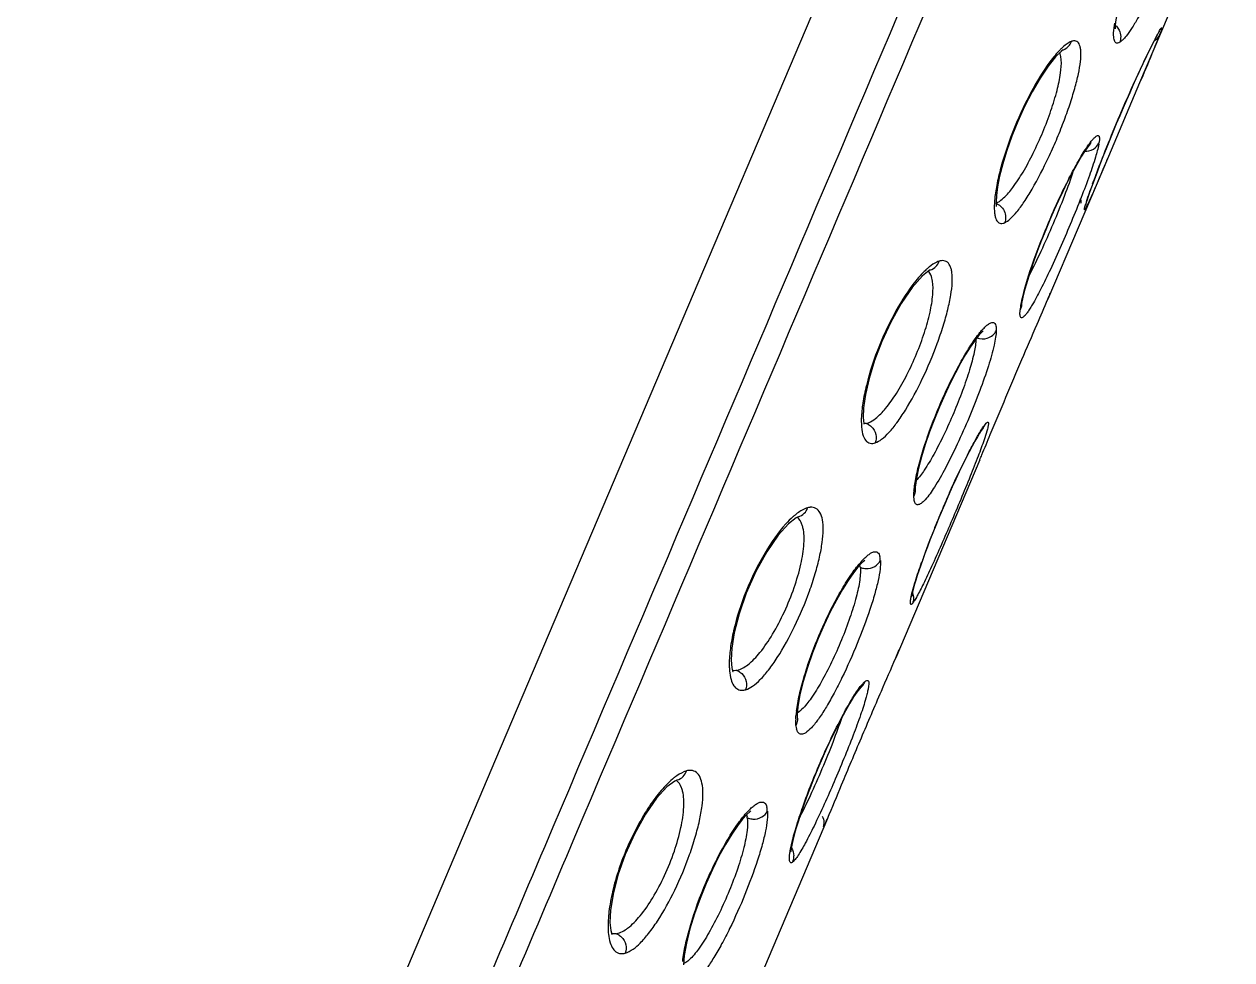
# Model space of a CAD drawing. Header units: millimetres. Extents: x 789 to 1209, y 393 to 987.
# Drawn here: x 899.84 to 917.96, y 894.77 to 908.81 of the extents above; entities that cross this region are included whole.
import ezdxf

# ---------------------------------------------------------------- set-up
doc = ezdxf.new("R2010")
doc.units = ezdxf.units.MM
doc.header["$LTSCALE"] = 0.1

msp = doc.modelspace()

# ---------------------------------------------------------------- linework, layer by layer
at = {"color": 7, "linetype": 'Continuous'}
for p, q in [((917.9607, 911.1842), (916.5771, 907.9244)), ((915.4319, 908.4226), (915.4328, 908.4229)), ((916.5773, 907.9247), (916.1092, 906.8218)), ((916.109, 906.8216), (915.201, 904.6822)), ((915.6959, 906.1265), (915.6951, 906.1211)), ((915.6951, 906.1211), (915.6953, 906.1249)), ((915.6953, 906.1249), (915.6953, 906.1246)), ((915.7813, 906.1468), (915.7737, 906.1265)), ((915.8321, 906.2981), (915.8057, 906.2212)), ((915.7653, 906.0925), (915.7639, 906.0866)), ((913.4348, 905.1191), (913.4363, 905.1196)), ((914.802, 904.5815), (914.7843, 904.5199)), ((914.802, 904.5815), (914.8, 904.5576)), ((914.8021, 904.5825), (914.802, 904.5815)), ((914.8067, 904.6152), (914.8021, 904.5825)), ((914.2012, 902.7107), (914.175, 902.6698)), ((914.2294, 902.7501), (914.2295, 902.7502)), ((914.2295, 902.7502), (914.2755, 902.8201)), ((914.1781, 902.2724), (912.9165, 899.2999)), ((914.1153, 902.1526), (914.1151, 902.1519)), ((913.2099, 901.8631), (913.2081, 901.816)), ((912.9164, 899.2999), (912.9684, 899.4263)), ((912.3878, 898.8553), (912.3892, 898.8563)), ((911.4391, 898.4406), (911.4403, 898.3958)), ((906.9116, 897.7768), (904.6543, 892.4551)), ((911.893, 896.8883), (910.5712, 893.7735)), ((911.8293, 896.7663), (911.8292, 896.7659)), ((908.6653, 895.1594), (908.6561, 895.1624))]:
    msp.add_line(p, q, dxfattribs=at)
for points in [[(914.5258, 915.7133), (911.8839, 909.4821), (906.9116, 897.7768)], [(917.2352, 911.1387), (917.2, 911.1048), (917.1392, 911.0317), (917.0628, 910.9245), (916.9774, 910.7897), (916.8892, 910.6362), (916.8024, 910.4723), (916.7189, 910.3034), (916.64, 910.1332), (916.5665, 909.964), (916.4989, 909.7977), (916.4375, 909.6356), (916.3829, 909.4799), (916.3353, 909.333), (916.2952, 909.1969), (916.2626, 909.0737), (916.2379, 908.9651), (916.2208, 908.8729), (916.2111, 908.7993), (916.2077, 908.7456), (916.2076, 908.7369)], [(916.8723, 908.6989), (916.8724, 908.6991), (916.8691, 908.694), (916.8612, 908.6808), (916.8496, 908.6604), (916.8347, 908.6333), (916.8167, 908.5994), (916.7957, 908.5589)], [(916.7957, 908.5589), (916.7716, 908.5115), (916.7446, 908.4573), (916.7145, 908.3962), (916.6815, 908.328), (916.6456, 908.2528), (916.607, 908.1708), (916.5657, 908.0821), (916.5221, 907.9869), (916.4762, 907.8856), (916.4286, 907.7787), (916.3794, 907.6669), (916.3291, 907.5509), (916.2781, 907.4315), (916.2267, 907.3096), (916.1753, 907.1862), (916.1244, 907.062), (916.0746, 906.9386), (916.0266, 906.8175), (915.981, 906.7003)], [(915.4318, 908.4226), (915.4028, 908.4023), (915.3166, 908.3185), (915.2045, 908.1784), (915.083, 907.9966), (914.9633, 907.7894), (914.8512, 907.5703), (914.7494, 907.3476), (914.6599, 907.1269), (914.5837, 906.9125), (914.522, 906.7101), (914.4753, 906.5267), (914.4438, 906.3681), (914.4266, 906.239), (914.4216, 906.1428), (914.4249, 906.0814), (914.4263, 906.0721)], [(915.851, 907.0319), (915.8509, 907.0318), (915.8402, 907.0206), (915.8184, 906.9942), (915.788, 906.9527), (915.7504, 906.8969), (915.7068, 906.8272), (915.6577, 906.7443), (915.6042, 906.6491), (915.5467, 906.5422), (915.4862, 906.4247), (915.4235, 906.2976), (915.3595, 906.1624), (915.2951, 906.0204), (915.2307, 905.8729), (915.1672, 905.721), (915.1052, 905.5664), (915.0456, 905.4106), (914.9897, 905.2564), (914.9388, 905.1066), (914.8937, 904.9636), (914.8556, 904.8306), (914.8259, 904.712), (914.8067, 904.6152)], [(915.981, 906.7003), (915.9383, 906.5883), (915.8989, 906.4831), (915.8634, 906.3859), (915.8321, 906.2981)], [(915.7813, 906.1468), (915.7765, 906.1313), (915.7696, 906.1082), (915.7653, 906.0925)], [(915.8057, 906.2212), (915.7848, 906.1576), (915.7813, 906.1468)], [(913.4348, 905.1191), (913.4194, 905.1116), (913.3168, 905.0309), (913.1643, 904.857), (912.9999, 904.6151), (912.8458, 904.3381), (912.7109, 904.0484), (912.6002, 903.7611), (912.5171, 903.4896), (912.4622, 903.2492), (912.4338, 903.0523), (912.428, 902.9073), (912.437, 902.8172), (912.4399, 902.804)], [(914.2279, 904.2059), (914.2303, 904.2072), (914.2256, 904.2032), (914.1966, 904.1755), (914.1522, 904.1247), (914.0974, 904.0526), (914.0342, 903.9604), (913.9646, 903.8497), (913.8899, 903.7216), (913.8118, 903.5776), (913.7317, 903.4191), (913.6515, 903.2487), (913.5725, 903.0686), (913.4963, 902.8817), (913.4245, 902.691), (913.3593, 902.501), (913.3033, 902.3172), (913.2583, 902.1444), (913.2262, 901.9892), (913.2099, 901.8631)], [(914.2303, 902.751), (914.2205, 902.7385), (914.2012, 902.7107)], [(914.175, 902.6698), (914.1431, 902.6168), (914.1062, 902.5524), (914.065, 902.4774), (914.0202, 902.3927), (913.9724, 902.2995), (913.9225, 902.199), (913.8711, 902.0926), (913.8187, 901.9816), (913.7661, 901.8673), (913.7138, 901.7509), (913.6622, 901.6335), (913.6118, 901.5162), (913.5631, 901.4001), (913.5164, 901.2861), (913.4721, 901.1752), (913.4305, 901.0683), (913.3915, 900.9658), (913.3554, 900.8681), (913.322, 900.7757), (913.2916, 900.6889), (913.2642, 900.6082), (913.2397, 900.5337), (913.2184, 900.4658), (913.2001, 900.405), (913.1849, 900.3515), (913.1728, 900.3055), (913.1637, 900.2675), (913.1575, 900.2381), (913.1542, 900.2185), (913.1539, 900.216)], [(913.2082, 901.8136), (913.2083, 901.8097), (913.2095, 901.7934)], [(911.4528, 901.416), (911.4237, 901.4022), (911.3086, 901.3133), (911.1529, 901.1397), (910.9829, 900.8928), (910.8179, 900.5938), (910.6745, 900.2725), (910.5651, 899.9587), (910.4938, 899.6779), (910.4563, 899.4442), (910.4472, 899.2669), (910.4578, 899.1523), (910.462, 899.1332)], [(912.4504, 900.7594), (912.4517, 900.7599), (912.4407, 900.7524), (912.4051, 900.7212), (912.3505, 900.6621), (912.2823, 900.5759), (912.2037, 900.4635), (912.1175, 900.3269), (912.0264, 900.1681), (911.9334, 899.9899), (911.8413, 899.7959), (911.7521, 899.5896), (911.6682, 899.3751), (911.5924, 899.1573), (911.5285, 898.9441), (911.4801, 898.7453), (911.4498, 898.5728), (911.4391, 898.4406)], [(910.462, 899.1332), (910.4739, 899.0979), (910.4756, 899.0944)], [(912.3921, 898.8586), (912.3728, 898.8371), (912.3354, 898.7879), (912.2857, 898.7141), (912.2268, 898.6185), (912.1613, 898.5045), (912.0919, 898.3758), (912.021, 898.2371), (911.9502, 898.0919), (911.8806, 897.943), (911.8131, 897.7928), (911.7486, 897.643), (911.6876, 897.4955), (911.6307, 897.3517), (911.5785, 897.2132), (911.5311, 897.0815), (911.4886, 896.9577), (911.4513, 896.8428), (911.4193, 896.7379), (911.3927, 896.6437), (911.3716, 896.5613), (911.3561, 896.4919), (911.3457, 896.4361), (911.3404, 896.396), (911.3398, 896.3896)], [(911.4405, 898.3937), (911.4415, 898.3849), (911.4436, 898.3737)], [(909.6333, 897.4678), (909.6007, 897.4528), (909.4832, 897.3635), (909.3286, 897.1935), (909.1618, 896.9547), (909.0003, 896.6657), (908.8586, 896.3522), (908.7486, 896.0398), (908.6756, 895.7538), (908.6375, 895.513), (908.6291, 895.3304), (908.6409, 895.2121), (908.6586, 895.1543), (908.6607, 895.1503)], [(910.7434, 897.0027), (910.7255, 896.9905), (910.6821, 896.9514), (910.6192, 896.8818), (910.5424, 896.7825), (910.4553, 896.6549), (910.3611, 896.5012), (910.2634, 896.3243), (910.1656, 896.1279), (910.0703, 895.9158), (909.9802, 895.6923), (909.8983, 895.4626), (909.8289, 895.235), (909.7764, 895.021), (909.7445, 894.8354), (909.7344, 894.6946)]]:
    msp.add_lwpolyline(points, dxfattribs=at)
for centre, radius, start, end in [((914.6024, 909.5005), 2.4293, 339.57519, 340.1771), ((916.2102, 908.6423), 0.1252, 297.14222, 300.72708), ((922.1353, 905.8262), 5.999, 152.34314, 153.11593), ((915.2209, 907.1452), 0.7562, 349.59126, 350.69741), ((926.0029, 902.717), 10.7835, 159.96787, 160.52765), ((917.9156, 905.4509), 2.246, 162.49589, 163.2057), ((918.4579, 905.2875), 2.8123, 162.30088, 162.64325), ((913.9383, 904.5207), 0.8266, 128.62648, 130.08249), ((913.2861, 904.9916), 0.1642, 39.09301, 42.67107), ((915.6845, 904.4165), 0.9061, 171.40581, 173.44628), ((915.977, 904.3733), 1.2018, 170.43453, 171.45217), ((915.3943, 903.1917), 1.5649, 141.57982, 141.85632), ((914.2205, 904.3283), 0.2417, 249.46413, 286.98562), ((914.3896, 902.7088), 0.1613, 135.28805, 136.58518), ((914.258, 901.7137), 1.071, 175.16167, 176.18788), ((927.4468, 895.65), 15.0283, 155.94044, 156.06872), ((927.4697, 895.6398), 15.0534, 156.06875, 157.01536), ((927.3991, 895.6694), 14.9768, 157.01396, 157.63496), ((926.6363, 895.982), 14.1524, 157.6302, 158.45221), ((926.2576, 896.1309), 13.7455, 158.44978, 159.10682), ((924.8974, 896.6453), 12.2913, 159.08566, 160.19378), ((912.1191, 900.6326), 0.266, 9.89751, 13.59967), ((923.4599, 897.1641), 10.763, 160.19925, 160.63671), ((912.0564, 900.6216), 0.3297, 6.68031, 9.90781), ((913.0475, 900.2251), 0.1599, 318.30562, 319.61663), ((910.4897, 899.2742), 0.166, 263.08876, 264.47302), ((912.4493, 898.3416), 1.032, 177.66706, 178.75983), ((913.0921, 898.2961), 1.6765, 173.00685, 174.91166), ((910.1393, 896.8057), 0.8861, 127.46178, 128.37391), ((910.365, 896.8554), 0.3279, 8.15743, 11.38553), ((903.8028, 900.3231), 8.7891, 336.58269, 336.99533), ((911.6166, 896.828), 0.2215, 343.82339, 346.6112), ((911.1684, 896.3213), 0.2202, 338.08476, 2.81567), ((908.6836, 895.3332), 0.1747, 260.96789, 263.97898)]:
    msp.add_arc(centre, radius, start, end, dxfattribs=at)
for points, knots in [([(899.8382, 878.0752), (900.5131, 879.6491), (901.8397, 882.7835), (903.8341, 887.4633), (905.8067, 892.1196), (908.4355, 898.3171), (911.7267, 906.0628), (914.358, 912.2611), (915.671, 915.3622)], [0, 0, 0, 0, 0.1268297, 0.2520511, 0.3767373, 0.5013279, 0.7506014, 1, 1, 1, 1]), ([(900.1869, 877.9832), (900.8558, 879.5427), (902.1733, 882.6589), (904.1612, 887.3193), (906.1323, 891.971), (908.7608, 898.1679), (912.0511, 905.9126), (914.6817, 912.1097), (915.9945, 915.2099)], [0, 0, 0, 0, 0.1258686, 0.250961, 0.3758275, 0.5006173, 0.750267, 1, 1, 1, 1]), ([(917.3366, 911.2518), (917.3506, 911.2583), (917.3876, 911.2663), (917.4114, 911.2224), (917.417, 911.1822), (917.418, 911.1164), (917.4035, 911.0114), (917.3696, 910.8597), (917.3172, 910.677), (917.2486, 910.4685), (917.1662, 910.2409), (917.0728, 910.0014), (916.9388, 909.6794), (916.7687, 909.3057), (916.5948, 908.9668), (916.4631, 908.7495), (916.4023, 908.6628), (916.373, 908.6265)], [0, 0, 0, 0, 0.0159417, 0.0317585, 0.0435847, 0.0586583, 0.0990176, 0.1527417, 0.2186446, 0.2948476, 0.3788575, 0.4680912, 0.5597702, 0.7381638, 0.8911445, 0.9519174, 1, 1, 1, 1]), ([(916.2707, 908.5307), (916.2623, 908.5263), (916.246, 908.5197), (916.2195, 908.5249), (916.2018, 908.547), (916.1916, 908.5798), (916.1864, 908.6243), (916.1866, 908.707), (916.1951, 908.7746), (916.2029, 908.8232)], [0, 0, 0, 0, 0.0794636, 0.1425921, 0.2119163, 0.3051964, 0.4293659, 0.5864451, 1, 1, 1, 1]), ([(916.2113, 908.7909), (916.2173, 908.7858), (916.2404, 908.7639), (916.259, 908.7372), (916.2696, 908.7156)], [0, 0, 0, 0, 0.2448508, 1, 1, 1, 1]), ([(916.2696, 908.7156), (916.2837, 908.6865), (916.299, 908.6245), (916.2882, 908.5619), (916.2775, 908.5345)], [0, 0, 0, 0, 0.523781, 1, 1, 1, 1]), ([(916.8217, 908.6108), (916.8301, 908.6268), (916.8455, 908.6557), (916.8668, 908.6941), (916.8819, 908.72), (916.892, 908.7357), (916.8976, 908.744), (916.9023, 908.7497), (916.9052, 908.7531), (916.9088, 908.7546), (916.9101, 908.751), (916.9094, 908.7466), (916.9081, 908.7392), (916.9055, 908.7296), (916.9033, 908.7223), (916.9021, 908.7182)], [0, 0, 0, 0, 0.2638034, 0.4774676, 0.640002, 0.7017774, 0.7504199, 0.785907, 0.8084612, 0.8197527, 0.8309023, 0.8532618, 0.8886802, 0.9375467, 1, 1, 1, 1]), ([(916.9021, 908.7182), (916.901, 908.715), (916.8964, 908.7011), (916.8916, 908.6874), (916.8877, 908.6767)], [0, 0, 0, 0, 0.2268277, 1, 1, 1, 1]), ([(914.5479, 905.8275), (914.5793, 905.8415), (914.6469, 905.8914), (914.7444, 905.9989), (914.8535, 906.1496), (915.0191, 906.4181), (915.1776, 906.73), (915.3286, 907.0684), (915.4352, 907.3329), (915.5276, 907.5912), (915.6029, 907.833), (915.6581, 908.0495), (915.6905, 908.233), (915.6992, 908.363), (915.6909, 908.4459), (915.6774, 908.5011), (915.6411, 908.5572), (915.5904, 908.5587), (915.5691, 908.5541)], [0, 0, 0, 0, 0.0332432, 0.079887, 0.1402506, 0.2128333, 0.3849544, 0.4781083, 0.5712734, 0.6607539, 0.7433754, 0.8161639, 0.876686, 0.9234873, 0.9417422, 0.9567511, 0.9789527, 1, 1, 1, 1]), ([(915.5489, 908.5475), (915.538, 908.5429), (915.4867, 908.5167), (915.4418, 908.4793), (915.4087, 908.4477)], [0, 0, 0, 0, 0.2048957, 1, 1, 1, 1]), ([(915.4328, 908.4229), (915.4612, 908.4342), (915.5117, 908.4685), (915.5429, 908.5203), (915.5526, 908.5468)], [0, 0, 0, 0, 0.5200038, 1, 1, 1, 1]), ([(916.0375, 906.8462), (916.1629, 907.1637), (916.3553, 907.6224), (916.611, 908.1838), (916.7305, 908.4321), (916.7847, 908.5389)], [0, 0, 0, 0, 0.5533957, 0.8059197, 1, 1, 1, 1]), ([(916.373, 908.6265), (916.3569, 908.6064), (916.3277, 908.573), (916.2937, 908.5438), (916.2775, 908.5345)], [0, 0, 0, 0, 0.5803366, 1, 1, 1, 1]), ([(916.8789, 908.6528), (916.8422, 908.5548), (916.7412, 908.3122), (916.6391, 908.0702), (916.5773, 907.9247)], [0, 0, 0, 0, 0.3980746, 1, 1, 1, 1]), ([(916.8024, 908.5639), (916.8113, 908.5695), (916.8431, 908.593), (916.8675, 908.6263), (916.8789, 908.6528)], [0, 0, 0, 0, 0.2683011, 1, 1, 1, 1]), ([(915.3701, 908.409), (915.362, 908.4005), (915.3277, 908.3632), (915.2953, 908.3241), (915.2712, 908.2935)], [0, 0, 0, 0, 0.2319269, 1, 1, 1, 1]), ([(915.4087, 908.4477), (915.4055, 908.4447), (915.3924, 908.4321), (915.3796, 908.4191), (915.3701, 908.409)], [0, 0, 0, 0, 0.2408201, 1, 1, 1, 1]), ([(915.4, 908.2737), (915.3992, 908.2841), (915.3953, 908.3201), (915.3869, 908.3561), (915.3761, 908.3797)], [0, 0, 0, 0, 0.2866526, 1, 1, 1, 1]), ([(915.2712, 908.2935), (915.1604, 908.1523), (914.9513, 907.8136), (914.6907, 907.2643), (914.5197, 906.7727), (914.4316, 906.4046), (914.4061, 906.2393), (914.3997, 906.1637)], [0, 0, 0, 0, 0.2318739, 0.511386, 0.7844745, 0.9020214, 1, 1, 1, 1]), ([(914.5366, 906.2001), (914.5883, 906.2476), (914.6925, 906.3731), (914.8388, 906.5999), (914.9866, 906.8788), (915.1269, 907.1871), (915.2467, 907.5012), (915.3374, 907.7969), (915.3928, 908.0514), (915.4052, 908.2075), (915.4, 908.2737)], [0, 0, 0, 0, 0.0922465, 0.2128392, 0.3545415, 0.506656, 0.6578245, 0.7960962, 0.912706, 1, 1, 1, 1]), ([(915.7782, 906.9488), (915.7925, 906.9702), (915.8191, 907.0091), (915.8579, 907.0598), (915.8913, 907.0983), (915.9191, 907.123), (915.9416, 907.138), (915.9643, 907.1351), (915.9733, 907.1117), (915.9738, 907.0953), (915.9736, 907.085)], [0, 0, 0, 0, 0.2409107, 0.4404067, 0.5981691, 0.7144004, 0.7914562, 0.8421042, 0.9029923, 1, 1, 1, 1]), ([(915.9736, 907.085), (915.9735, 907.0803), (915.9723, 907.0596), (915.9696, 907.0389), (915.9671, 907.023)], [0, 0, 0, 0, 0.2216478, 1, 1, 1, 1]), ([(914.822, 904.7163), (914.8648, 904.8932), (914.9913, 905.2869), (915.225, 905.8825), (915.4583, 906.385), (915.6472, 906.7369), (915.7358, 906.8849), (915.7782, 906.9488)], [0, 0, 0, 0, 0.2241468, 0.5082305, 0.7877161, 0.9056362, 1, 1, 1, 1]), ([(915.9646, 907.0086), (915.9523, 906.9416), (915.9078, 906.7835), (915.818, 906.5169), (915.6963, 906.1953), (915.5055, 905.7233), (915.3037, 905.2621), (915.1037, 904.8474), (915.0101, 904.6713), (914.9655, 904.5958)], [0, 0, 0, 0, 0.0780213, 0.1878741, 0.3226004, 0.4721769, 0.7715299, 0.8994795, 1, 1, 1, 1]), ([(915.7476, 906.9017), (915.7935, 906.8982), (915.8852, 906.9171), (915.9495, 906.9854), (915.9671, 907.023)], [0, 0, 0, 0, 0.5259959, 1, 1, 1, 1]), ([(916.1092, 906.8218), (916.0851, 906.7652), (916.0029, 906.5717), (915.9205, 906.3783), (915.8602, 906.2424)], [0, 0, 0, 0, 0.2927042, 1, 1, 1, 1]), ([(915.8717, 906.4109), (915.8836, 906.4433), (915.9373, 906.589), (915.9932, 906.7339), (916.0375, 906.8462)], [0, 0, 0, 0, 0.222384, 1, 1, 1, 1]), ([(915.581, 906.6053), (915.5409, 906.4803), (915.4439, 906.2143), (915.2806, 905.8114), (915.1046, 905.4139), (914.9809, 905.1592), (914.9191, 905.0433)], [0, 0, 0, 0, 0.2320123, 0.4999694, 0.767849, 1, 1, 1, 1]), ([(915.7787, 906.1425), (915.7826, 906.1545), (915.801, 906.2111), (915.8205, 906.2674), (915.8361, 906.3117)], [0, 0, 0, 0, 0.2107961, 1, 1, 1, 1]), ([(914.3997, 906.1637), (914.3952, 906.1104), (914.3922, 906.0356), (914.4028, 905.9438), (914.4182, 905.8827), (914.4472, 905.832), (914.494, 905.8154), (914.5169, 905.8179), (914.5284, 905.8208)], [0, 0, 0, 0, 0.3830357, 0.5336756, 0.6578812, 0.8389995, 0.9157258, 1, 1, 1, 1]), ([(914.422, 906.1234), (914.4311, 906.1267), (914.4732, 906.146), (914.5098, 906.1754), (914.5366, 906.2001)], [0, 0, 0, 0, 0.20929, 1, 1, 1, 1]), ([(915.8602, 906.2424), (915.853, 906.2263), (915.8294, 906.1734), (915.8053, 906.1206), (915.7874, 906.0843)], [0, 0, 0, 0, 0.3020619, 1, 1, 1, 1]), ([(914.4172, 906.1218), (914.443, 906.1121), (914.4938, 906.0812), (914.5294, 906.0332), (914.5426, 906.0058)], [0, 0, 0, 0, 0.4759384, 1, 1, 1, 1]), ([(914.5426, 906.0058), (914.5565, 905.9769), (914.5717, 905.9154), (914.5616, 905.8532), (914.5514, 905.8258)], [0, 0, 0, 0, 0.5237974, 1, 1, 1, 1]), ([(915.7874, 906.0843), (915.7833, 906.076), (915.7759, 906.0613), (915.7657, 906.0425), (915.7586, 906.0307), (915.7539, 906.0243), (915.7516, 906.022), (915.7495, 906.0204), (915.7465, 906.0227), (915.7482, 906.0304), (915.7494, 906.0424), (915.7524, 906.053), (915.754, 906.0592)], [0, 0, 0, 0, 0.243613, 0.4309083, 0.5612675, 0.6051107, 0.6350473, 0.6524797, 0.6648645, 0.7197708, 0.8308637, 1, 1, 1, 1]), ([(915.754, 906.0592), (915.7547, 906.0621), (915.7583, 906.0758), (915.7623, 906.0893), (915.7655, 906.0999)], [0, 0, 0, 0, 0.2134614, 1, 1, 1, 1]), ([(912.6074, 902.5254), (912.6423, 902.5381), (912.7179, 902.5839), (912.8264, 902.6885), (912.9444, 902.836), (913.12, 903.0999), (913.3288, 903.4948), (913.51, 903.921), (913.6291, 904.2711), (913.698, 904.5141), (913.7448, 904.7325), (913.7676, 904.9188), (913.7664, 905.0516), (913.7499, 905.1365), (913.7286, 905.1961), (913.682, 905.2541), (913.6253, 905.2612), (913.5998, 905.2585)], [0, 0, 0, 0, 0.0353675, 0.0828151, 0.1430939, 0.2149652, 0.3845359, 0.5676786, 0.6555445, 0.7366445, 0.8082242, 0.8681044, 0.9151541, 0.9340212, 0.9500452, 0.9755546, 1, 1, 1, 1]), ([(913.5669, 905.251), (913.5555, 905.2471), (913.5037, 905.2257), (913.4567, 905.1939), (913.4223, 905.1664)], [0, 0, 0, 0, 0.2146825, 1, 1, 1, 1]), ([(913.4363, 905.1196), (913.4679, 905.1294), (913.5249, 905.1645), (913.559, 905.2209), (913.5693, 905.2499)], [0, 0, 0, 0, 0.5185883, 1, 1, 1, 1]), ([(913.4061, 905.1531), (913.3941, 905.1431), (913.3424, 905.0972), (913.295, 905.0465), (913.26, 905.006)], [0, 0, 0, 0, 0.225648, 1, 1, 1, 1]), ([(913.4685, 904.9527), (913.4662, 904.9675), (913.4562, 905.0175), (913.4365, 905.0671), (913.4136, 905.0952)], [0, 0, 0, 0, 0.2916653, 1, 1, 1, 1]), ([(913.26, 905.006), (913.1431, 904.8706), (912.9251, 904.5398), (912.6616, 903.9961), (912.4979, 903.5055), (912.4214, 903.1361), (912.4032, 902.9694), (912.4008, 902.893)], [0, 0, 0, 0, 0.232243, 0.5106845, 0.7829585, 0.9007794, 1, 1, 1, 1]), ([(912.6139, 902.8918), (912.67, 902.9361), (912.7831, 903.0558), (912.9388, 903.2774), (913.092, 903.5521), (913.2333, 903.8578), (913.3497, 904.1712), (913.4325, 904.4683), (913.4773, 904.7265), (913.4791, 904.8854), (913.4685, 904.9527)], [0, 0, 0, 0, 0.0938917, 0.2143938, 0.3552168, 0.5061743, 0.65624, 0.7937129, 0.9104409, 1, 1, 1, 1]), ([(914.336, 902.6501), (914.4921, 903.0256), (914.7242, 903.5783), (915.016, 904.2542), (915.1477, 904.5564), (915.2011, 904.6824)], [0, 0, 0, 0, 0.5522698, 0.8141238, 1, 1, 1, 1]), ([(914.7919, 904.573), (914.7937, 904.5837), (914.8024, 904.6318), (914.8131, 904.6794), (914.822, 904.7163)], [0, 0, 0, 0, 0.2229923, 1, 1, 1, 1]), ([(915.2011, 904.6824), (915.2047, 904.6908), (915.217, 904.7201), (915.2293, 904.7494), (915.2378, 904.7704)], [0, 0, 0, 0, 0.2863458, 1, 1, 1, 1]), ([(914.9655, 904.5958), (914.9524, 904.5737), (914.9279, 904.5336), (914.8923, 904.4811), (914.8615, 904.4414), (914.8356, 904.4162), (914.8139, 904.4009), (914.7916, 904.405), (914.7825, 904.4285), (914.781, 904.4454), (914.7807, 904.4561)], [0, 0, 0, 0, 0.2419186, 0.4416322, 0.5981006, 0.7115643, 0.7856576, 0.8357712, 0.899459, 1, 1, 1, 1]), ([(914.7807, 904.4561), (914.7807, 904.4609), (914.7812, 904.4822), (914.7827, 904.5035), (914.7843, 904.5199)], [0, 0, 0, 0, 0.226154, 1, 1, 1, 1]), ([(914.1683, 904.1642), (914.1847, 904.1848), (914.2157, 904.222), (914.2617, 904.2697), (914.3027, 904.3046), (914.3382, 904.3265), (914.3699, 904.3362), (914.4105, 904.3231), (914.4186, 904.2882), (914.4216, 904.2671)], [0, 0, 0, 0, 0.2203593, 0.4047031, 0.5535269, 0.6681691, 0.7529182, 0.8213497, 1, 1, 1, 1]), ([(913.2069, 901.9295), (913.2203, 902.0106), (913.2596, 902.1887), (913.3755, 902.585), (913.5739, 903.1072), (913.8142, 903.6076), (914.0174, 903.9535), (914.1157, 904.0972), (914.1636, 904.1582)], [0, 0, 0, 0, 0.1010087, 0.2238096, 0.5071566, 0.7864408, 0.9046751, 1, 1, 1, 1]), ([(914.4244, 904.208), (914.4239, 904.176), (914.4158, 904.1031), (914.3812, 903.9271), (914.3037, 903.6587), (914.1767, 903.2973), (914.0202, 902.9046), (913.848, 902.5162), (913.6756, 902.1662), (913.5177, 901.8864), (913.4113, 901.7303), (913.359, 901.6729)], [0, 0, 0, 0, 0.0346229, 0.0791518, 0.1942549, 0.336643, 0.4938331, 0.6518563, 0.7966616, 0.9158921, 1, 1, 1, 1]), ([(914.2911, 904.0971), (914.3209, 904.1062), (914.3746, 904.1352), (914.4121, 904.183), (914.4244, 904.208)], [0, 0, 0, 0, 0.5282588, 1, 1, 1, 1]), ([(914.4216, 904.2671), (914.4224, 904.263), (914.4254, 904.2434), (914.4253, 904.2236), (914.4244, 904.208)], [0, 0, 0, 0, 0.2108323, 1, 1, 1, 1]), ([(914.1205, 904.0844), (914.1193, 904.0179), (914.0928, 903.8615), (914.0232, 903.6033), (913.9184, 903.2993), (913.7888, 902.9736), (913.6453, 902.6538), (913.4994, 902.3666), (913.3625, 902.1362), (913.2686, 902.0075), (913.2216, 901.9603)], [0, 0, 0, 0, 0.0856512, 0.202926, 0.3447504, 0.4996068, 0.6544279, 0.7962807, 0.9142123, 1, 1, 1, 1]), ([(912.4008, 902.893), (912.399, 902.8368), (912.4018, 902.7383), (912.4289, 902.6125), (912.4804, 902.5385), (912.5344, 902.5167), (912.5618, 902.5162), (912.5755, 902.5179)], [0, 0, 0, 0, 0.3632568, 0.6331516, 0.8261982, 0.9109178, 1, 1, 1, 1]), ([(912.4775, 902.8176), (912.4883, 902.8203), (912.5377, 902.8371), (912.5818, 902.8665), (912.6139, 902.8918)], [0, 0, 0, 0, 0.2148173, 1, 1, 1, 1]), ([(912.4775, 902.8176), (912.4838, 902.8152), (912.5101, 902.8035), (912.534, 902.7866), (912.5499, 902.7716)], [0, 0, 0, 0, 0.2369753, 1, 1, 1, 1]), ([(912.5499, 902.7716), (912.5831, 902.7402), (912.6297, 902.658), (912.6243, 902.5644), (912.6101, 902.5241)], [0, 0, 0, 0, 0.5165778, 1, 1, 1, 1]), ([(913.7242, 901.7768), (913.8091, 901.967), (913.9324, 902.2302), (914.0962, 902.5419), (914.168, 902.6666), (914.2011, 902.7186)], [0, 0, 0, 0, 0.5915585, 0.825038, 1, 1, 1, 1]), ([(914.2011, 902.7186), (914.2141, 902.739), (914.2366, 902.773), (914.2615, 902.8055), (914.273, 902.8174)], [0, 0, 0, 0, 0.5946557, 1, 1, 1, 1]), ([(914.2935, 902.7334), (914.2905, 902.7221), (914.2753, 902.6677), (914.2576, 902.614), (914.2431, 902.5716)], [0, 0, 0, 0, 0.206823, 1, 1, 1, 1]), ([(914.2755, 902.8201), (914.2793, 902.8241), (914.2859, 902.83), (914.2956, 902.837), (914.3054, 902.835), (914.3084, 902.8243), (914.3086, 902.8103), (914.3062, 902.7897), (914.301, 902.7635), (914.2963, 902.7441), (914.2935, 902.7334)], [0, 0, 0, 0, 0.1213132, 0.1985179, 0.247891, 0.3115853, 0.415033, 0.5637695, 0.7588031, 1, 1, 1, 1]), ([(914.2431, 902.5716), (914.215, 902.4897), (914.147, 902.3071), (913.9828, 901.8925), (913.7512, 901.339), (913.5166, 900.8007), (913.3447, 900.4328), (913.2701, 900.285), (913.236, 900.2238)], [0, 0, 0, 0, 0.1015527, 0.2286265, 0.5234227, 0.8057902, 0.9177676, 1, 1, 1, 1]), ([(914.1773, 902.2704), (914.1882, 902.296), (914.2415, 902.4225), (914.294, 902.5492), (914.336, 902.6501)], [0, 0, 0, 0, 0.2030479, 1, 1, 1, 1]), ([(913.1875, 901.7238), (913.1874, 901.7285), (913.1874, 901.7489), (913.1883, 901.7693), (913.1893, 901.7849)], [0, 0, 0, 0, 0.2326906, 1, 1, 1, 1]), ([(913.2082, 901.8136), (913.2083, 901.8055), (913.2069, 901.7745), (913.1977, 901.7441), (913.1875, 901.7238)], [0, 0, 0, 0, 0.2626028, 1, 1, 1, 1]), ([(913.1908, 901.804), (913.1916, 901.8137), (913.1957, 901.8557), (913.2016, 901.8974), (913.2069, 901.9295)], [0, 0, 0, 0, 0.229868, 1, 1, 1, 1]), ([(913.185, 901.7271), (913.1851, 901.7214), (913.1858, 901.701), (913.1878, 901.6806), (913.1905, 901.6661)], [0, 0, 0, 0, 0.2773236, 1, 1, 1, 1]), ([(913.359, 901.6729), (913.3404, 901.6526), (913.3137, 901.6258), (913.2746, 901.6027), (913.2509, 901.5958), (913.2293, 901.599), (913.2121, 901.6128), (913.1999, 901.635), (913.195, 901.6528), (913.193, 901.6628)], [0, 0, 0, 0, 0.3584328, 0.4872505, 0.5887765, 0.6742201, 0.7611784, 0.8664269, 1, 1, 1, 1]), ([(910.6632, 898.8217), (910.7002, 898.8336), (910.7804, 898.8772), (910.8955, 898.9801), (911.019, 899.1259), (911.2004, 899.3872), (911.4131, 899.7805), (911.5938, 900.2068), (911.7091, 900.5576), (911.7739, 900.8015), (911.8154, 901.0209), (911.8324, 901.2089), (911.8235, 901.3604), (911.7912, 901.4749), (911.7248, 901.5505), (911.6644, 901.5608), (911.6364, 901.5594)], [0, 0, 0, 0, 0.0367094, 0.0847176, 0.1449995, 0.2164715, 0.3844862, 0.5656571, 0.6525066, 0.7326455, 0.8034785, 0.8629873, 0.9102429, 0.9460606, 0.9735331, 1, 1, 1, 1]), ([(911.4065, 901.4436), (911.3952, 901.4344), (911.3469, 901.393), (911.3022, 901.3477), (911.2693, 901.3115)], [0, 0, 0, 0, 0.2297928, 1, 1, 1, 1]), ([(911.5936, 901.5516), (911.579, 901.5471), (911.5113, 901.5212), (911.4505, 901.4797), (911.4065, 901.4436)], [0, 0, 0, 0, 0.2125328, 1, 1, 1, 1]), ([(911.4561, 901.4168), (911.4891, 901.4259), (911.5491, 901.4613), (911.5845, 901.52), (911.5949, 901.5501)], [0, 0, 0, 0, 0.5174627, 1, 1, 1, 1]), ([(911.6364, 901.5594), (911.6329, 901.5592), (911.6185, 901.5576), (911.6043, 901.5546), (911.5936, 901.5516)], [0, 0, 0, 0, 0.2391601, 1, 1, 1, 1]), ([(911.2693, 901.3115), (911.149, 901.1795), (910.9259, 900.8537), (910.6609, 900.3136), (910.5021, 899.8237), (910.4326, 899.4538), (910.4189, 899.2864), (910.4188, 899.2096)], [0, 0, 0, 0, 0.2325324, 0.5102489, 0.781956, 0.8999573, 1, 1, 1, 1]), ([(910.5338, 899.1129), (910.5936, 899.1257), (910.7242, 899.2062), (910.9009, 899.3944), (911.0827, 899.6641), (911.2528, 899.9911), (911.3963, 900.3437), (911.4962, 900.6875), (911.5465, 900.9886), (911.5428, 901.174), (911.5254, 901.2507)], [0, 0, 0, 0, 0.0744535, 0.1797469, 0.3145514, 0.4688932, 0.6284753, 0.777623, 0.9041693, 1, 1, 1, 1]), ([(911.5254, 901.2507), (911.5214, 901.2682), (911.5049, 901.327), (911.4722, 901.3839), (911.4383, 901.411)], [0, 0, 0, 0, 0.2928201, 1, 1, 1, 1]), ([(912.3864, 900.7286), (912.4044, 900.7494), (912.4388, 900.7869), (912.4902, 900.8344), (912.5366, 900.8686), (912.5777, 900.8894), (912.6149, 900.8967), (912.6612, 900.8802), (912.6747, 900.842), (912.6798, 900.8178)], [0, 0, 0, 0, 0.209689, 0.386565, 0.5315269, 0.6463131, 0.7355015, 0.8116406, 1, 1, 1, 1]), ([(911.4281, 898.5002), (911.4381, 898.5823), (911.4716, 898.7624), (911.5794, 899.1623), (911.7746, 899.6872), (912.0196, 900.1868), (912.2314, 900.5288), (912.3353, 900.6696), (912.3864, 900.7286)], [0, 0, 0, 0, 0.1013465, 0.2241519, 0.5072503, 0.78619, 0.9043639, 1, 1, 1, 1]), ([(912.6871, 900.7605), (912.6901, 900.7178), (912.6828, 900.6173), (912.6524, 900.4499), (912.6005, 900.2481), (912.5013, 899.9303), (912.3426, 899.5092), (912.1574, 899.0927), (911.9978, 898.7792), (911.8847, 898.577), (911.7783, 898.4091), (911.6821, 898.2815), (911.6068, 898.2034), (911.5519, 898.1673), (911.5182, 898.1546), (911.4872, 898.1544), (911.4608, 898.1684), (911.4412, 898.1948), (911.433, 898.2166), (911.4295, 898.2289)], [0, 0, 0, 0, 0.0422687, 0.0988583, 0.1681267, 0.2479906, 0.4277603, 0.6123878, 0.6980335, 0.775244, 0.8412565, 0.894217, 0.9331561, 0.947493, 0.9588899, 0.9682721, 0.9771799, 0.987348, 1, 1, 1, 1]), ([(912.4682, 900.6396), (912.5137, 900.6372), (912.6039, 900.6574), (912.6685, 900.7236), (912.6871, 900.7605)], [0, 0, 0, 0, 0.5243091, 1, 1, 1, 1]), ([(912.6846, 900.7641), (912.6843, 900.7694), (912.6831, 900.7886), (912.6804, 900.8078), (912.6773, 900.8214)], [0, 0, 0, 0, 0.2736065, 1, 1, 1, 1]), ([(913.1884, 900.3716), (913.196, 900.3978), (913.2324, 900.519), (913.2727, 900.6389), (913.3057, 900.7326)], [0, 0, 0, 0, 0.215283, 1, 1, 1, 1]), ([(912.3839, 900.66), (912.3872, 900.6318), (912.3879, 900.5683), (912.3728, 900.4179), (912.323, 900.1923), (912.2293, 899.8915), (912.105, 899.5659), (911.9618, 899.2429), (911.8107, 898.9501), (911.6639, 898.7119), (911.5607, 898.5788), (911.5088, 898.5291)], [0, 0, 0, 0, 0.0363342, 0.0811677, 0.1938106, 0.3320365, 0.4853816, 0.64077, 0.7853692, 0.907787, 1, 1, 1, 1]), ([(912.3839, 900.6599), (912.3901, 900.6571), (912.4171, 900.6465), (912.4461, 900.6408), (912.4682, 900.6396)], [0, 0, 0, 0, 0.2373137, 1, 1, 1, 1]), ([(913.1665, 900.1153), (913.164, 900.1127), (913.1594, 900.1082), (913.1527, 900.1034), (913.1464, 900.1016), (913.1384, 900.1059), (913.1359, 900.1227), (913.1366, 900.1484), (913.1425, 900.1876), (913.1582, 900.2635), (913.1753, 900.3261), (913.1884, 900.3716)], [0, 0, 0, 0, 0.0363641, 0.0629117, 0.0816108, 0.0974882, 0.1455542, 0.2321243, 0.3607601, 0.5321423, 1, 1, 1, 1]), ([(913.169, 900.2769), (913.1789, 900.25), (913.1883, 900.1944), (913.1765, 900.1395), (913.1665, 900.1153)], [0, 0, 0, 0, 0.523156, 1, 1, 1, 1]), ([(913.236, 900.2238), (913.224, 900.2023), (913.203, 900.1663), (913.1798, 900.1314), (913.1689, 900.1181)], [0, 0, 0, 0, 0.5890527, 1, 1, 1, 1]), ([(911.8929, 896.8882), (911.9647, 897.0569), (912.1317, 897.4623), (912.3999, 898.1011), (912.672, 898.7352), (912.8459, 899.1338), (912.9164, 899.2999)], [0, 0, 0, 0, 0.2098434, 0.5020461, 0.7933491, 1, 1, 1, 1]), ([(910.4188, 899.2096), (910.4188, 899.2004), (910.4191, 899.1656), (910.4208, 899.1307), (910.4231, 899.1051)], [0, 0, 0, 0, 0.2624698, 1, 1, 1, 1]), ([(910.4231, 899.1051), (910.4271, 899.0615), (910.4394, 898.9844), (910.4786, 898.886), (910.542, 898.8223), (910.5965, 898.8125), (910.6218, 898.8139)], [0, 0, 0, 0, 0.3372266, 0.5987435, 0.8049264, 1, 1, 1, 1]), ([(910.5336, 899.1128), (910.5285, 899.1117), (910.5087, 899.1082), (910.4885, 899.1075), (910.4737, 899.109)], [0, 0, 0, 0, 0.2621585, 1, 1, 1, 1]), ([(910.5338, 899.1129), (910.5401, 899.1104), (910.566, 899.0986), (910.5895, 899.0818), (910.6052, 899.0668)], [0, 0, 0, 0, 0.2367875, 1, 1, 1, 1]), ([(910.6052, 899.0668), (910.6379, 899.0354), (910.6836, 898.9536), (910.679, 898.8607), (910.6651, 898.8205)], [0, 0, 0, 0, 0.5158845, 1, 1, 1, 1]), ([(912.3739, 898.8544), (912.3888, 898.8744), (912.415, 898.9073), (912.4447, 898.9377), (912.4586, 898.9478)], [0, 0, 0, 0, 0.5925425, 1, 1, 1, 1]), ([(912.3892, 898.8563), (912.3974, 898.8625), (912.4264, 898.8879), (912.4481, 898.9215), (912.4586, 898.9477)], [0, 0, 0, 0, 0.2647214, 1, 1, 1, 1]), ([(912.4586, 898.9477), (912.4655, 898.9533), (912.4767, 898.9622), (912.4994, 898.9649), (912.5113, 898.9454), (912.513, 898.918), (912.5107, 898.8785), (912.5021, 898.8272), (912.488, 898.7641), (912.4757, 898.7184), (912.4687, 898.6937)], [0, 0, 0, 0, 0.082942, 0.1347363, 0.18738, 0.271203, 0.393967, 0.5567004, 0.7589889, 1, 1, 1, 1]), ([(910.6218, 898.8139), (910.6322, 898.8147), (910.6461, 898.817), (910.6597, 898.8206), (910.6632, 898.8217)], [0, 0, 0, 0, 0.7386379, 1, 1, 1, 1]), ([(911.3536, 896.5029), (911.373, 896.5874), (911.4255, 896.7754), (911.5657, 897.2003), (911.7888, 897.7611), (912.0412, 898.2966), (912.241, 898.6551), (912.3313, 898.7971), (912.3739, 898.8544)], [0, 0, 0, 0, 0.1010702, 0.2273662, 0.5215328, 0.8041895, 0.9167863, 1, 1, 1, 1]), ([(912.4687, 898.6937), (912.4452, 898.6106), (912.3843, 898.4252), (912.2292, 898.0053), (911.9996, 897.447), (911.7578, 896.9074), (911.5733, 896.5424), (911.4907, 896.3974), (911.4518, 896.3386)], [0, 0, 0, 0, 0.1009039, 0.2276303, 0.5225611, 0.8054503, 0.9175949, 1, 1, 1, 1]), ([(911.5088, 898.5291), (911.5028, 898.5234), (911.4811, 898.5034), (911.4575, 898.4853), (911.4392, 898.4745)], [0, 0, 0, 0, 0.2801569, 1, 1, 1, 1]), ([(911.4196, 898.288), (911.4191, 898.2939), (911.4174, 898.3191), (911.4172, 898.3445), (911.4176, 898.3639)], [0, 0, 0, 0, 0.2310779, 1, 1, 1, 1]), ([(911.4182, 898.3836), (911.4184, 898.3885), (911.4194, 898.4089), (911.4209, 898.4293), (911.4222, 898.4447)], [0, 0, 0, 0, 0.2401173, 1, 1, 1, 1]), ([(911.4405, 898.3937), (911.4414, 898.3842), (911.4421, 898.3479), (911.4317, 898.3117), (911.4196, 898.288)], [0, 0, 0, 0, 0.2640214, 1, 1, 1, 1]), ([(911.4656, 896.8858), (911.5257, 897.0001), (911.6459, 897.2497), (911.8174, 897.6379), (911.9768, 898.0307), (912.0718, 898.2902), (912.1119, 898.4125)], [0, 0, 0, 0, 0.233523, 0.5005909, 0.7673172, 1, 1, 1, 1]), ([(911.417, 898.2918), (911.4175, 898.2864), (911.4197, 898.2665), (911.4232, 898.2467), (911.4269, 898.2326)], [0, 0, 0, 0, 0.2729006, 1, 1, 1, 1]), ([(908.8569, 894.8714), (908.9429, 894.8981), (909.0689, 894.9998), (909.2182, 895.1729), (909.4018, 895.434), (909.6153, 895.8266), (909.7958, 896.2532), (909.9098, 896.6045), (909.9731, 896.8488), (910.0129, 897.0688), (910.0278, 897.2575), (910.0167, 897.41), (909.9818, 897.5255), (909.9131, 897.6016), (909.8514, 897.613), (909.8225, 897.6122)], [0, 0, 0, 0, 0.0846754, 0.1449416, 0.2162794, 0.3838189, 0.5644329, 0.6510167, 0.7309173, 0.8015908, 0.8610665, 0.9084764, 0.9447074, 0.9728582, 1, 1, 1, 1]), ([(909.8225, 897.6122), (909.8188, 897.6119), (909.8033, 897.6105), (909.7879, 897.6075), (909.7765, 897.6044)], [0, 0, 0, 0, 0.2392066, 1, 1, 1, 1]), ([(909.5892, 897.5004), (909.5281, 897.452), (909.4044, 897.3279), (909.2311, 897.101), (909.0609, 896.8214), (908.8524, 896.4028), (908.6988, 895.9657), (908.6151, 895.5456), (908.5993, 895.3546), (908.6, 895.2674)], [0, 0, 0, 0, 0.0936202, 0.209203, 0.3424472, 0.486087, 0.7706665, 0.8953045, 1, 1, 1, 1]), ([(909.7765, 897.6044), (909.7626, 897.6003), (909.6995, 897.5774), (909.642, 897.541), (909.6004, 897.509)], [0, 0, 0, 0, 0.2163186, 1, 1, 1, 1]), ([(909.7189, 897.2992), (909.7144, 897.3175), (909.6961, 897.3789), (909.6598, 897.4377), (909.6231, 897.4649)], [0, 0, 0, 0, 0.2920177, 1, 1, 1, 1]), ([(909.6366, 897.4686), (909.6701, 897.4773), (909.7312, 897.5128), (909.767, 897.5724), (909.7775, 897.6029)], [0, 0, 0, 0, 0.5170457, 1, 1, 1, 1]), ([(908.7281, 895.1629), (908.7887, 895.1752), (908.9215, 895.2541), (909.101, 895.4415), (909.2846, 895.7105), (909.4554, 896.0373), (909.5984, 896.3901), (909.6964, 896.7346), (909.744, 897.0366), (909.7376, 897.2224), (909.7189, 897.2992)], [0, 0, 0, 0, 0.0752434, 0.1807012, 0.315346, 0.4694076, 0.628668, 0.7774935, 0.9038678, 1, 1, 1, 1]), ([(910.6786, 896.9764), (910.6971, 896.9971), (910.7324, 897.0344), (910.7853, 897.0813), (910.8332, 897.1149), (910.8759, 897.135), (910.9147, 897.1414), (910.9627, 897.1237), (910.9779, 897.0847), (910.9838, 897.0597)], [0, 0, 0, 0, 0.2063223, 0.38083, 0.524537, 0.6393279, 0.7299137, 0.8084877, 1, 1, 1, 1]), ([(910.9899, 897.0065), (910.9895, 897.0117), (910.9878, 897.0308), (910.9847, 897.0499), (910.9813, 897.0634)], [0, 0, 0, 0, 0.2723342, 1, 1, 1, 1]), ([(909.7202, 894.7471), (909.7291, 894.8295), (909.7608, 895.0105), (909.8659, 895.4117), (910.0599, 895.9378), (910.3063, 896.4374), (910.5209, 896.7782), (910.6266, 896.918), (910.6786, 896.9764)], [0, 0, 0, 0, 0.101505, 0.2243562, 0.507349, 0.7861159, 0.9042586, 1, 1, 1, 1]), ([(910.9925, 897.0028), (910.9965, 896.96), (910.9913, 896.8588), (910.963, 896.6903), (910.9129, 896.4874), (910.8155, 896.1682), (910.6577, 895.7457), (910.4718, 895.3286), (910.3106, 895.0152), (910.1958, 894.8135), (910.0875, 894.6464), (909.9892, 894.5198), (909.9118, 894.4429), (909.8551, 894.4079), (909.8201, 894.396), (909.7878, 894.3969), (909.7604, 894.4122), (909.7398, 894.4399), (909.731, 894.4627), (909.7272, 894.4755)], [0, 0, 0, 0, 0.0423393, 0.0988552, 0.1679717, 0.2476313, 0.4269025, 0.6109719, 0.696331, 0.7732689, 0.8390579, 0.8918834, 0.9308777, 0.9453745, 0.9570313, 0.9667783, 0.9761483, 0.9868294, 1, 1, 1, 1]), ([(910.6896, 896.902), (910.6983, 896.84), (910.689, 896.688), (910.6373, 896.4347), (910.5449, 896.1322), (910.4217, 895.8047), (910.2775, 895.4807), (910.1243, 895.1876), (909.976, 894.9497), (909.87, 894.8187), (909.8172, 894.7705)], [0, 0, 0, 0, 0.0801659, 0.1926904, 0.3313717, 0.484944, 0.640854, 0.785651, 0.9084301, 1, 1, 1, 1]), ([(910.6895, 896.9019), (910.6958, 896.8991), (910.7228, 896.8886), (910.7517, 896.883), (910.7737, 896.8819)], [0, 0, 0, 0, 0.2372313, 1, 1, 1, 1]), ([(910.7737, 896.8819), (910.8192, 896.8796), (910.9092, 896.9), (910.9738, 896.966), (910.9925, 897.0028)], [0, 0, 0, 0, 0.5240725, 1, 1, 1, 1]), ([(911.3726, 896.2391), (911.3666, 896.2343), (911.3559, 896.2263), (911.3348, 896.2276), (911.3243, 896.2476), (911.3186, 896.2926), (911.3277, 896.3808), (911.343, 896.4568), (911.3536, 896.5029)], [0, 0, 0, 0, 0.0724635, 0.1208394, 0.1771575, 0.2645646, 0.553796, 1, 1, 1, 1]), ([(911.4518, 896.3386), (911.438, 896.3178), (911.4137, 896.283), (911.3859, 896.2506), (911.3726, 896.2391)], [0, 0, 0, 0, 0.5870387, 1, 1, 1, 1]), ([(908.6, 895.2674), (908.6001, 895.2575), (908.6008, 895.2199), (908.6032, 895.1823), (908.6063, 895.1548)], [0, 0, 0, 0, 0.2631717, 1, 1, 1, 1]), ([(908.6063, 895.1548), (908.611, 895.1115), (908.6247, 895.0347), (908.6664, 894.9368), (908.7314, 894.8735), (908.7866, 894.8628), (908.8124, 894.8637)], [0, 0, 0, 0, 0.3330992, 0.5939181, 0.8023942, 1, 1, 1, 1]), ([(908.7278, 895.1629), (908.7225, 895.1618), (908.7018, 895.1584), (908.6807, 895.1579), (908.6653, 895.1595)], [0, 0, 0, 0, 0.2616551, 1, 1, 1, 1]), ([(908.7281, 895.1629), (908.7343, 895.1604), (908.76, 895.1487), (908.7835, 895.1319), (908.799, 895.1169)], [0, 0, 0, 0, 0.2367344, 1, 1, 1, 1]), ([(908.799, 895.1169), (908.8317, 895.0854), (908.8772, 895.0035), (908.8725, 894.9106), (908.8587, 894.8704)], [0, 0, 0, 0, 0.5158321, 1, 1, 1, 1]), ([(908.8124, 894.8637), (908.816, 894.8639), (908.831, 894.8652), (908.8459, 894.8683), (908.8569, 894.8714)], [0, 0, 0, 0, 0.2397109, 1, 1, 1, 1]), ([(909.8172, 894.7705), (909.81, 894.7638), (909.7839, 894.7412), (909.7553, 894.721), (909.7331, 894.7102)], [0, 0, 0, 0, 0.2846745, 1, 1, 1, 1])]:
    msp.add_open_spline(points, degree=3, knots=knots, dxfattribs=at)
for points in [[(915.5691, 908.5541), (915.5622, 908.5523), (915.5555, 908.5501), (915.5489, 908.5475)], [(915.6862, 906.1931), (915.6927, 906.1711), (915.6959, 906.1478), (915.6953, 906.1249)], [(914.5284, 905.8208), (914.535, 905.8225), (914.5415, 905.8248), (914.5479, 905.8275)], [(913.6023, 905.2573), (913.5912, 905.2558), (913.5802, 905.2533), (913.5694, 905.2499)], [(912.4773, 902.8176), (912.4651, 902.8146), (912.4526, 902.8127), (912.44, 902.8123)], [(912.5755, 902.5179), (912.5863, 902.5194), (912.597, 902.522), (912.6074, 902.5254)], [(910.6791, 896.9481), (910.6821, 896.939), (910.6845, 896.9296), (910.6864, 896.9202)], [(911.8153, 896.9248), (911.829, 896.8972), (911.8367, 896.8659), (911.8379, 896.8351)], [(911.8379, 896.8351), (911.8386, 896.8155), (911.8366, 896.7957), (911.8321, 896.7767)], [(911.3505, 896.447), (911.3728, 896.4135), (911.3863, 896.3724), (911.3883, 896.3321)]]:
    msp.add_open_spline(points, degree=3, dxfattribs=at)

doc.saveas('drawing.dxf')
